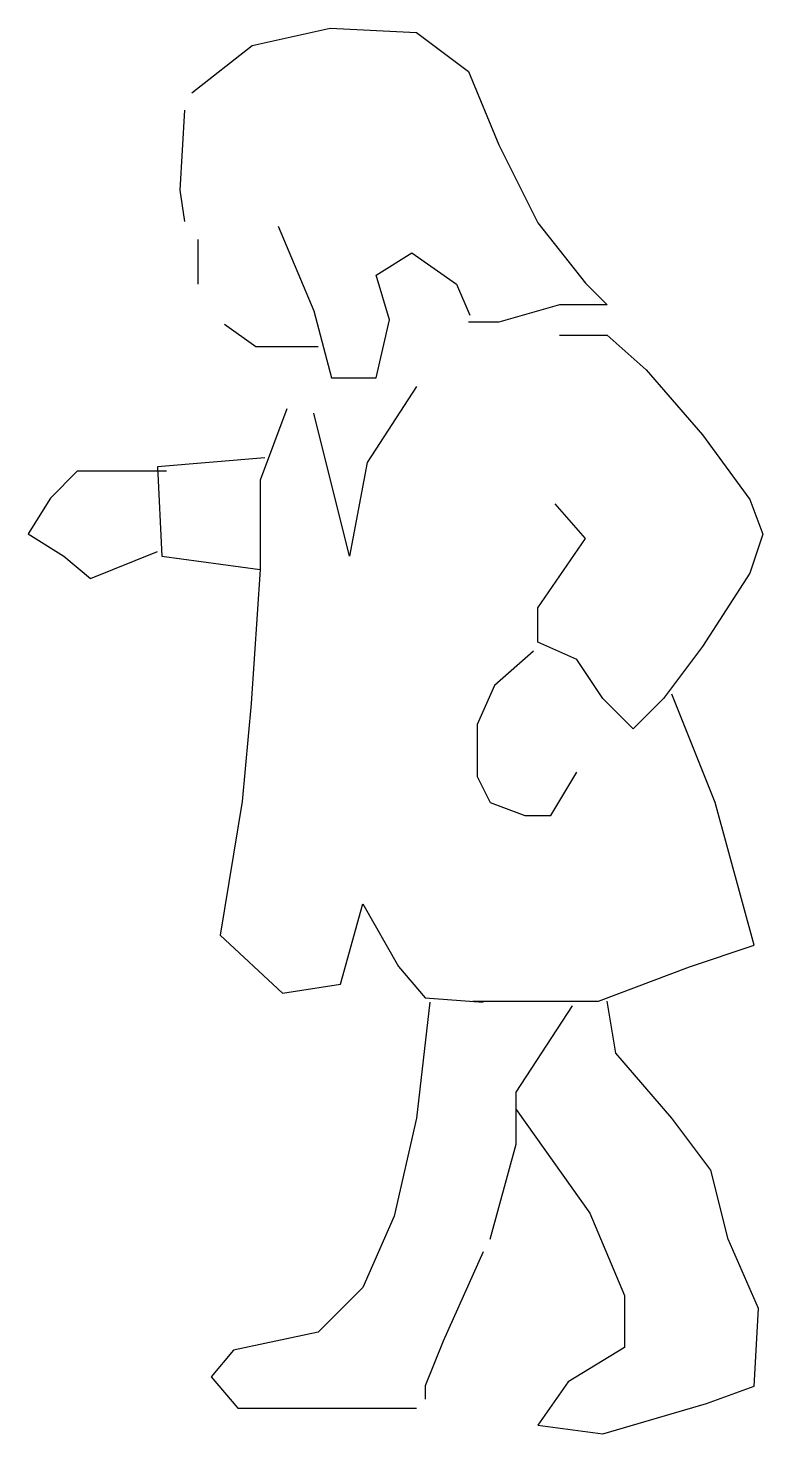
# Model space of a CAD drawing. Header units: millimetres. Extents: x -1538.55 to -1537.99, y 1848.21 to 1849.27.
import ezdxf

# ---------------------------------------------------------------- set-up
doc = ezdxf.new("R2010")
doc.units = ezdxf.units.MM
doc.header["$LTSCALE"] = 10
doc.layers.add('Humanos', color=2, linetype='Continuous')

msp = doc.modelspace()

# ---------------------------------------------------------------- linework, layer by layer
at = {"layer": 'Humanos'}
for p, q in [((-1538.3775, 1849.2604), (-1538.3187, 1849.2734)), ((-1538.3187, 1849.2734), (-1538.2534, 1849.2702)), ((-1538.2534, 1849.2702), (-1538.2142, 1849.2408)), ((-1538.4232, 1849.2245), (-1538.3775, 1849.2604)), ((-1538.2142, 1849.2408), (-1538.1913, 1849.1853)), ((-1538.4287, 1849.2116), (-1538.4321, 1849.151)), ((-1538.1913, 1849.1853), (-1538.162, 1849.1265)), ((-1538.4321, 1849.151), (-1538.4287, 1849.1274)), ((-1538.358, 1849.124), (-1538.3311, 1849.06)), ((-1538.162, 1849.1265), (-1538.126, 1849.0808)), ((-1538.4186, 1849.1139), (-1538.4186, 1849.0802)), ((-1538.2839, 1849.087), (-1538.257, 1849.1038)), ((-1538.257, 1849.1038), (-1538.2233, 1849.0802)), ((-1538.2738, 1849.0533), (-1538.2839, 1849.087)), ((-1538.2233, 1849.0802), (-1538.2132, 1849.0567)), ((-1538.126, 1849.0808), (-1538.1097, 1849.0644)), ((-1538.3311, 1849.06), (-1538.3176, 1849.0095)), ((-1538.1456, 1849.0644), (-1538.1913, 1849.0514)), ((-1538.1097, 1849.0644), (-1538.1456, 1849.0644)), ((-1538.3984, 1849.0499), (-1538.3749, 1849.0331)), ((-1538.2839, 1849.0095), (-1538.2738, 1849.0533)), ((-1538.1913, 1849.0514), (-1538.2142, 1849.0514)), ((-1538.1456, 1849.0416), (-1538.1097, 1849.0416)), ((-1538.1097, 1849.0416), (-1538.0803, 1849.0154)), ((-1538.3749, 1849.0331), (-1538.3277, 1849.0331)), ((-1538.0803, 1849.0154), (-1538.0378, 1848.9664)), ((-1538.3176, 1849.0095), (-1538.2839, 1849.0095)), ((-1538.2536, 1849.0028), (-1538.2907, 1848.9455)), ((-1538.3513, 1848.9859), (-1538.3715, 1848.932)), ((-1538.3041, 1848.8748), (-1538.3311, 1848.9826)), ((-1538.0378, 1848.9664), (-1538.0019, 1848.9174)), ((-1538.3681, 1848.9489), (-1538.449, 1848.9421)), ((-1538.5096, 1848.9388), (-1538.5298, 1848.9186)), ((-1538.4422, 1848.9388), (-1538.5096, 1848.9388)), ((-1538.449, 1848.9421), (-1538.4456, 1848.8748)), ((-1538.2907, 1848.9455), (-1538.3041, 1848.8748)), ((-1538.3715, 1848.932), (-1538.3715, 1848.8647)), ((-1538.5298, 1848.9186), (-1538.5466, 1848.8916)), ((-1538.0019, 1848.9174), (-1537.9921, 1848.8913)), ((-1538.126, 1848.8881), (-1538.1489, 1848.9142)), ((-1538.5466, 1848.8916), (-1538.5197, 1848.8748)), ((-1538.162, 1848.8358), (-1538.126, 1848.8881)), ((-1537.9921, 1848.8913), (-1538.0019, 1848.8619)), ((-1538.5197, 1848.8748), (-1538.4995, 1848.8579)), ((-1538.4995, 1848.8579), (-1538.449, 1848.8782)), ((-1538.4456, 1848.8748), (-1538.3715, 1848.8647)), ((-1538.3715, 1848.8647), (-1538.3782, 1848.7636)), ((-1538.0019, 1848.8619), (-1538.0378, 1848.8064)), ((-1538.162, 1848.8097), (-1538.162, 1848.8358)), ((-1538.1652, 1848.8031), (-1538.1946, 1848.777)), ((-1538.1326, 1848.7966), (-1538.162, 1848.8097)), ((-1538.0378, 1848.8064), (-1538.0672, 1848.7672)), ((-1538.113, 1848.7672), (-1538.1326, 1848.7966)), ((-1538.1946, 1848.777), (-1538.2077, 1848.7476)), ((-1538.028, 1848.6888), (-1538.0607, 1848.7705)), ((-1538.3782, 1848.7636), (-1538.385, 1848.6895)), ((-1538.0901, 1848.7443), (-1538.113, 1848.7672)), ((-1538.0672, 1848.7672), (-1538.0901, 1848.7443)), ((-1538.2077, 1848.7476), (-1538.2077, 1848.7084)), ((-1538.2077, 1848.7084), (-1538.1979, 1848.6888)), ((-1538.1522, 1848.679), (-1538.1326, 1848.7117)), ((-1538.385, 1848.6895), (-1538.4018, 1848.5885)), ((-1538.1979, 1848.6888), (-1538.1717, 1848.679)), ((-1537.9987, 1848.581), (-1538.028, 1848.6888)), ((-1538.1717, 1848.679), (-1538.1522, 1848.679)), ((-1538.3109, 1848.5515), (-1538.294, 1848.6121)), ((-1538.294, 1848.6121), (-1538.2671, 1848.5649)), ((-1538.4018, 1848.5885), (-1538.3546, 1848.5447)), ((-1538.0476, 1848.5647), (-1537.9987, 1848.581)), ((-1538.2671, 1848.5649), (-1538.2469, 1848.5413)), ((-1538.1162, 1848.5386), (-1538.0476, 1848.5647)), ((-1538.3546, 1848.5447), (-1538.3109, 1848.5515)), ((-1538.2435, 1848.538), (-1538.2536, 1848.4504)), ((-1538.2469, 1848.5413), (-1538.2031, 1848.538)), ((-1538.2109, 1848.5386), (-1538.1162, 1848.5386)), ((-1538.1783, 1848.47), (-1538.1358, 1848.5353)), ((-1538.1032, 1848.4994), (-1538.1097, 1848.5386)), ((-1538.0607, 1848.4504), (-1538.1032, 1848.4994)), ((-1538.1783, 1848.4308), (-1538.1783, 1848.47)), ((-1538.2536, 1848.4504), (-1538.2704, 1848.3763)), ((-1538.1783, 1848.4569), (-1538.1228, 1848.3786)), ((-1538.0313, 1848.4112), (-1538.0607, 1848.4504)), ((-1538.1979, 1848.359), (-1538.1783, 1848.4308)), ((-1538.0182, 1848.359), (-1538.0313, 1848.4112)), ((-1538.2704, 1848.3763), (-1538.294, 1848.3224)), ((-1538.1228, 1848.3786), (-1538.0966, 1848.3165)), ((-1537.9954, 1848.3067), (-1538.0182, 1848.359)), ((-1538.2031, 1848.3494), (-1538.2334, 1848.282)), ((-1538.294, 1848.3224), (-1538.3277, 1848.2887)), ((-1538.0966, 1848.3165), (-1538.0966, 1848.2773)), ((-1537.9987, 1848.2479), (-1537.9954, 1848.3067)), ((-1538.3277, 1848.2887), (-1538.3917, 1848.2753)), ((-1538.2334, 1848.282), (-1538.2469, 1848.2483)), ((-1538.3917, 1848.2753), (-1538.4085, 1848.2551)), ((-1538.0966, 1848.2773), (-1538.1391, 1848.2512)), ((-1538.4085, 1848.2551), (-1538.3883, 1848.2315)), ((-1538.2469, 1848.2483), (-1538.2469, 1848.2382)), ((-1538.1391, 1848.2512), (-1538.162, 1848.2185)), ((-1538.0346, 1848.2349), (-1537.9987, 1848.2479)), ((-1538.3883, 1848.2315), (-1538.3041, 1848.2315)), ((-1538.3041, 1848.2315), (-1538.2536, 1848.2315)), ((-1538.113, 1848.212), (-1538.0346, 1848.2349)), ((-1538.162, 1848.2185), (-1538.113, 1848.212))]:
    msp.add_line(p, q, dxfattribs=at)

doc.saveas('drawing.dxf')
